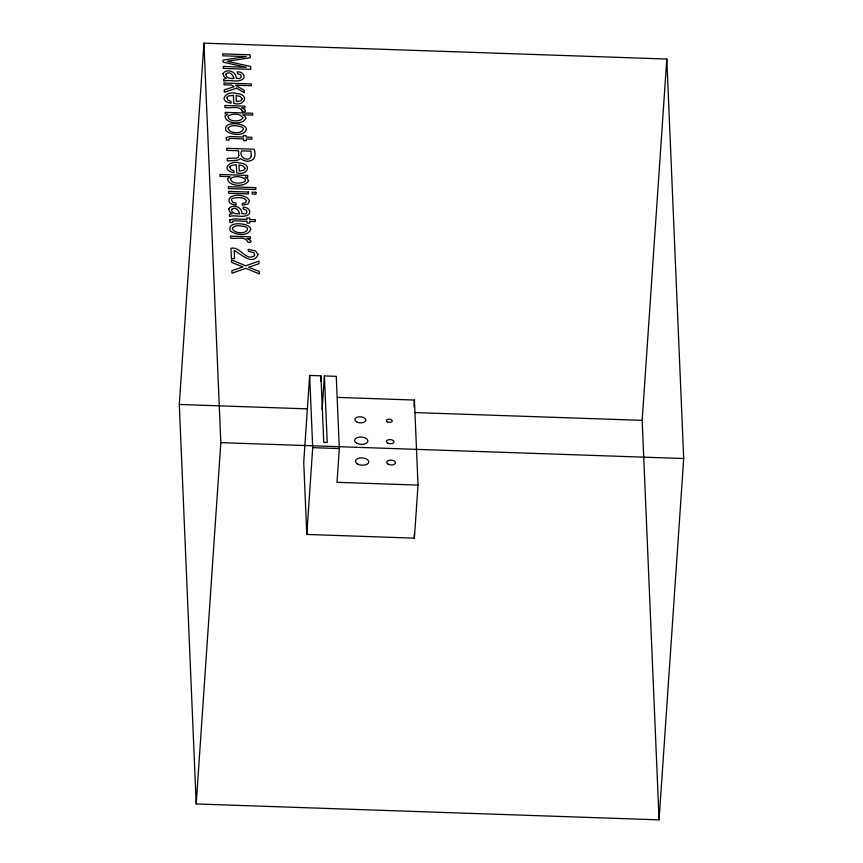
<?xml version="1.0" encoding="UTF-8"?>
<svg xmlns="http://www.w3.org/2000/svg" width="863" height="863" viewBox="0 0 863 863"><rect width="100%" height="100%" fill="white"/><g stroke="black" fill="none" stroke-linecap="round" stroke-linejoin="round"><path stroke-width="1.29" d="M179.299 404.467L203.927 43.15L666.797 59.04L683.701 458.533L659.073 819.85L196.203 803.96L179.299 404.467L307.12 408.857M196.203 803.96L220.831 442.643L203.927 43.15M418.016 485.103L337.023 482.32L339.321 448.566L336.268 376.344L324.402 375.934L327.228 442.536L323.754 442.417L320.928 375.815L309.655 375.427L303.733 462.223L306.786 534.445L414.391 538.145L418.016 485.103L414.413 400.044L337.401 397.401M306.786 534.445L312.708 447.649L309.655 375.427M320.572 381.155L320.928 375.815M322.126 409.321L324.402 375.934M413.96 406.667L414.413 400.044M659.073 819.85L642.169 420.357L666.797 59.04M414.769 412.557L642.169 420.357M220.831 442.643L683.701 458.533M312.708 447.649L339.321 448.566M414.229 534.154L414.391 538.145M241.985 110.842C241.694 112.309 247.217 112.233 245.124 109.925L241.511 107.821L244.952 107.94L244.876 106.171L224.919 105.48L224.995 107.346C229.677 108.986 239.331 104.93 241.985 110.842M247.519 241.489C247.217 242.956 252.74 242.881 250.658 240.572L247.034 238.468L250.486 238.587L250.41 236.818L230.453 236.138L230.529 237.994C235.211 239.644 244.855 235.588 247.519 241.489M238.76 155.448L238.328 157.282L237.012 158.026L227.163 158.393L227.271 160.917L237.573 160.238L240.604 158.663C248.264 164.261 258.264 160.302 254.11 149.245L226.732 148.307L226.818 150.356L238.555 150.766L238.76 155.448M249.472 201.036L247.961 204.024L242.374 205.243L242.298 203.431L245.329 202.783L246.473 200.939C244.261 196.484 237.303 197.605 233.183 198.145A4.121 2.276 3.9 0 0 231.316 199.59L232.579 202.169L236.106 203.226L236.182 205.027L232.73 204.369A6.861 3.786 3.9 0 1 229.482 202.589C225.416 192.837 247.422 193.355 249.472 201.036M257.972 254.585C252.978 266.484 240.507 253.603 234.218 250.507L234.563 258.587L231.392 258.479L230.96 248.317C240.669 246.041 245.416 261.845 254.607 255.621L254.175 252.827L248.285 251.165L248.199 249.267L255.642 250.96L257.972 254.585M222.999 73.517L224.013 76.624L226.419 78.339L223.679 79.137L223.797 81.251C228.695 78.727 239.245 83.894 243.841 78.091C245.221 74.121 240.809 71.51 237.336 71.823L237.411 73.56L240.863 74.941L241.122 77.303L239.59 78.587L236.16 78.188C236.548 71.446 226.538 68.155 222.999 73.517M228.727 208.868L229.741 211.985L232.147 213.7L229.418 214.488L229.526 216.602C234.423 214.078 244.973 219.256 249.569 213.452C250.95 209.472 246.538 206.861 243.064 207.174L243.139 208.911L246.591 210.292L246.85 212.665L245.319 213.938L241.888 213.549C242.276 206.807 232.266 203.506 228.727 208.868M251.219 156.214C249.288 162.524 238.08 157.713 241.651 150.874L251.004 151.187L251.219 156.214M246.44 129.439C243.722 136.926 231.219 134.865 226.052 130.863C222.708 121.866 238.328 122.956 243.301 125.523A8.252 4.552 3.9 0 1 246.203 128.296L246.44 129.439M250.68 229.482C247.961 236.98 235.459 234.909 230.292 230.906C226.947 221.91 242.557 222.999 247.53 225.577A8.252 4.552 3.9 0 1 250.443 228.339L250.68 229.482M226.893 97.487L227.864 100.097L231.004 101.381L231.079 103.204C217.055 100.895 227.077 90.162 236.289 93.538C249.558 93.894 245.254 106.602 233.733 103.452L233.388 95.34L228.544 95.966L226.893 97.487M229.828 166.926L230.799 169.536L233.938 170.82L234.013 172.654C219.989 170.345 230.022 159.601 239.224 162.978C252.503 163.334 248.188 176.052 236.667 172.891L236.322 164.779L231.489 165.405L229.828 166.926M245.912 118.155C243.15 125.318 225.588 124.11 225.016 116.117L227.832 114.143L225.286 114.056L225.211 112.341L252.676 113.28L252.751 115.092L242.827 114.757L245.07 116.289L245.912 118.155M228.166 127.951C228.436 133.765 243.301 134.596 243.334 128.479A4.574 2.524 3.9 0 0 241.057 126.721C237.12 125.901 231.057 124.304 228.166 127.951M232.395 227.994C232.665 233.808 247.541 234.65 247.562 228.533A4.574 2.524 3.9 0 0 245.297 226.764C241.36 225.955 235.297 224.348 232.395 227.994M248.512 180.68C245.545 187.487 228.145 186.753 227.595 178.63L230.162 176.667L219.968 176.322L219.892 174.455L247.713 175.416L247.789 177.217L245.146 177.131L247.303 178.425L248.512 180.68M242.093 98.76L240.82 100.82L236.311 101.629L236.052 95.48L240.335 96.548L242.093 98.76M245.027 168.199L243.754 170.259L239.256 171.079L238.997 164.919L243.269 165.987L245.027 168.199M242.902 117.832C240.766 122.319 228.253 122.028 227.908 116.343C231.662 113.247 240.367 113.129 242.902 117.832M230.464 178.749C231.176 184.434 241.888 183.959 245.383 181.025L245.297 179.256C241.511 176.235 234.272 175.523 230.464 178.749M226.257 137.551L226.386 140.065L229.029 140.151L229.116 138.781L230.497 138.436L243.528 138.889L243.603 140.647L246.343 140.745L246.268 138.975L251.845 139.17L251.759 137.293L246.192 137.098L246.128 135.599L243.388 135.502L243.452 137.001L230.238 136.548L226.257 137.551M229.752 219.936L229.871 222.449L232.514 222.535L232.611 221.165L233.992 220.82L247.012 221.273L247.088 223.042L249.828 223.129L249.752 221.37L255.329 221.554L255.243 219.677L249.677 219.482L249.612 217.983L246.872 217.886L246.937 219.385L233.722 218.932L229.752 219.936M225.977 74.035L225.793 74.779C226.44 78.457 230.993 78.576 233.916 78.511C233.096 75.038 229.731 70.583 225.977 74.035M231.705 209.396L231.521 210.141C232.169 213.808 236.721 213.927 239.644 213.862C238.824 210.399 235.459 205.933 231.705 209.396M258.846 261.144L245.718 265.782L231.457 259.871L231.554 262.352L242.988 266.947L231.91 270.648L232.018 273.204L245.826 268.339L259.385 273.895L259.278 271.446L248.641 267.239L258.954 263.722L258.846 261.144M236.656 88.166L224.358 92.212L224.261 89.828L234.175 86.721L231.532 85.07L224.046 84.811L223.97 83.031L251.349 83.97L251.424 85.761L235.523 85.21L244.207 90.281L244.305 92.654L236.656 88.166M245.901 56.559L222.999 60.13L223.086 62.158L246.365 67.292L223.269 66.451L223.355 68.404L250.723 69.353L250.604 66.429L227.271 61.305L250.238 57.735L250.108 54.79L222.74 53.851L222.816 55.815L245.901 56.559M255.728 187.649L228.361 186.699L228.436 188.566L255.815 189.504L255.728 187.649M248.425 192.039L228.555 191.359L228.63 193.247L248.501 193.927L248.425 192.039M255.933 192.298L252.125 192.169L252.212 194.056L256.009 194.186L255.933 192.298M356.57 421.845A5.502 3.042 3.9 0 0 365.707 420.788A5.502 3.042 3.9 0 0 358.825 416.829A5.502 3.042 3.9 0 0 356.57 421.845M357.541 463.992A6.667 3.679 3.9 0 0 368.598 462.719A6.667 3.679 3.9 0 0 360.259 457.919A6.667 3.679 3.9 0 0 357.541 463.992M388.07 464.132A4.347 2.395 3.9 0 0 395.276 463.302A4.347 2.395 3.9 0 0 389.839 460.173A4.347 2.395 3.9 0 0 388.07 464.132M356.656 443.129A6.667 3.679 3.9 0 0 367.714 441.856A6.667 3.679 3.9 0 0 359.375 437.056A6.667 3.679 3.9 0 0 356.656 443.129M387.584 443.064A3.765 2.082 3.9 0 0 393.83 442.341A3.765 2.082 3.9 0 0 389.116 439.623A3.765 2.082 3.9 0 0 387.584 443.064M387.293 421.878A2.902 1.597 3.9 0 0 392.104 421.327A2.902 1.597 3.9 0 0 388.479 419.235A2.902 1.597 3.9 0 0 387.293 421.878"/></g></svg>
